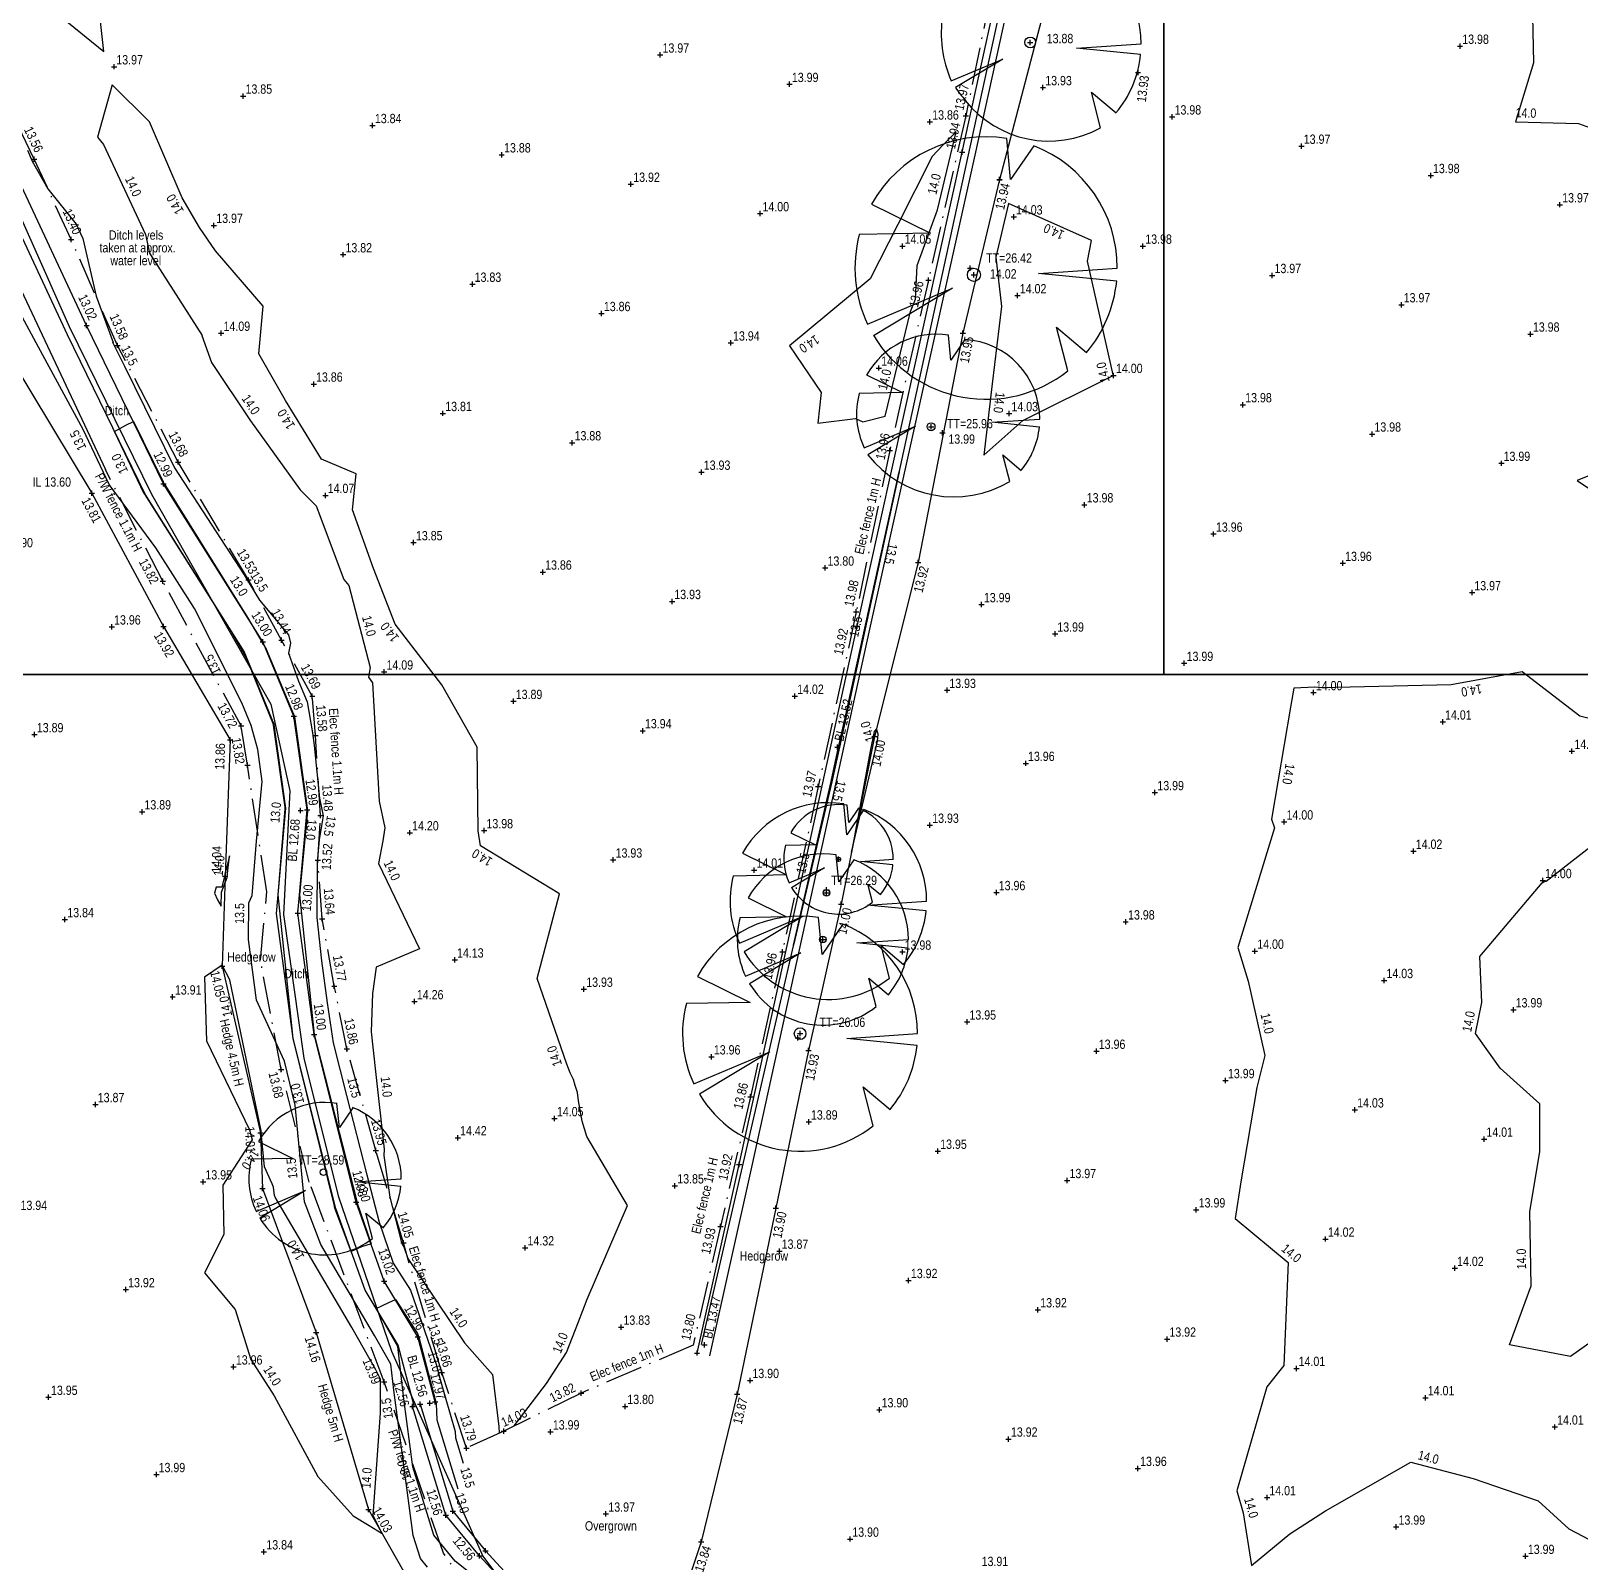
# Model space of a CAD drawing. Extents: x 452260 to 454003, y 451265 to 453203.
# Drawn here: x 453040.8 to 453157.7, y 452659.9 to 452775.4 of the extents above; entities that cross this region are included whole.
import ezdxf
from ezdxf.enums import TextEntityAlignment as Align

# ---------------------------------------------------------------- set-up
doc = ezdxf.new("R2010")
doc.units = 0
doc.header["$LTSCALE"] = 0.7
doc.header["$MEASUREMENT"] = 0
doc.header["$PDMODE"] = 2
doc.header["$PDSIZE"] = 0.2
doc.linetypes.add('Dash-Dot', pattern=[6, 4, -1, 0, -1])
doc.linetypes.add('DASHED', pattern=[5442.857143, 3628.571429, -1814.285714])
for name, color, linetype, lineweight in [('Border', 7, 'Continuous', 25), ('FFS_Tree Top Levels', 94, 'Continuous', 25), ('FPS_Bed Levels', 5, 'Continuous', 25), ('FPS_Bottom of Bank', 7, 'DASHED', 25), ('FPS_Contours-Minor', 184, 'Continuous', 25), ('FPS_Fence', 42, 'Dash-Dot', 25), ('FPS_Hedge', 86, 'Continuous', 25), ('FPS_Hedge Top Level', 7, 'Continuous', 25), ('FPS_Invert Level', 7, 'Continuous', 25), ('FPS_Levels', 7, 'Continuous', 25), ('FPS_Spot Levels', 7, 'Continuous', 25), ('FPS_Text', 7, 'Continuous', 25), ('FPS_Top of Bank', 7, 'DASHED', 25), ('FPS_Tree Canopy', 3, 'Continuous', 25), ('FPS_Tree Trunk', 32, 'Continuous', 25), ('FPS_Trees', 77, 'Continuous', 25)]:
    doc.layers.add(name, color=color, linetype=linetype, lineweight=lineweight)
doc.styles.add('Default', font='ARIALN.TTF')
doc.styles.get("Standard").update_dxf_attribs({"font": 'ARIALN.TTF'})

# ---------------------------------------------------------------- blocks, each defined once
blk = doc.blocks.new('Tree1R')
at = {"layer": 'FPS_Trees', "color": 77, "linetype": 'Continuous', "lineweight": 25}
for points in [[(0.363, 0.931, 0), (0.187, 0.673, 0), (0.157, 0.987, 0)], [(-0.873, 0.486, 0), (-0.424, 0.264, 0), (-0.967, 0.254, 0)], [(0.995, -0.101, 0), (0.398, -0.041, 0), (1, -0.001, 0)], [(-0.904, -0.429, 0), (-0.257, -0.156, 0), (-0.857, -0.517, 0)], [(0.622, -0.785, 0), (0.536, -0.452, 0), (0.765, -0.645, 0)]]:
    blk.add_polyline3d(points, dxfattribs=at)
at = {"layer": 'FPS_Trees', "color": 42, "linetype": 'Continuous', "lineweight": 25}
blk.add_circle((0, -0.001), 0.05, dxfattribs=at)
at = {"layer": 'FPS_Trees', "color": 77, "linetype": 'Continuous', "lineweight": 25}
for start, end in [(80.968, 150.872), (0, 68.758), (165.198, 205.304), (319.896, 354.273), (211.031, 308.435)]:
    blk.add_arc((0, -0.001), 1, start, end, dxfattribs=at)

msp = doc.modelspace()

# ---------------------------------------------------------------- linework, layer by layer
at = {"layer": 'Border'}
for points in [[(452587.68, 453140.97), (453126.3, 453140.97), (453126.3, 452726.87), (452587.68, 452726.87)], [(453126.3, 453140.97), (453664.93, 453140.97), (453664.93, 452726.87), (453126.3, 452726.87)], [(453025.89, 452726.87), (453564.51, 452726.87), (453564.51, 452312.76), (453025.89, 452312.76)]]:
    msp.add_lwpolyline(points, close=True, dxfattribs=at)
at = {"layer": 'FFS_Tree Top Levels'}
for p in [(453111.69, 452757.51, 26.42), (453109.6, 452745.08, 25.96), (453100.86, 452710.63, 26.29), (453098.7, 452699.45, 26.06)]:
    msp.add_point(p, dxfattribs=at)
at = {"layer": 'FPS_Bed Levels'}
for p in [(453101.68, 452721.39, 13.52), (453061.17, 452716.61, 12.68), (453091.64, 452676.29, 13.47), (453070.92, 452671.9, 12.56)]:
    msp.add_point(p, dxfattribs=at)
at = {"layer": 'FPS_Bottom of Bank'}
for p, q in [((453111.1, 452766.26, 13.94), (453115.46, 452786.11, 13.87)), ((453112.08, 452766.04, 13.94), (453116.43, 452785.9, 13.87)), ((453103.16, 452730.51, 13.92), (453111.1, 452766.26, 13.94)), ((453104.13, 452730.29, 13.92), (453112.08, 452766.04, 13.94)), ((453045.02, 452753.18, 13.02), (453039.74, 452764.44, 13.05)), ((453043.57, 452752.49, 13.02), (453038.29, 452763.77, 13.05)), ((453049.43, 452740.47, 12.99), (453043.57, 452752.49, 13.02)), ((453050.83, 452741.25, 12.99), (453045.02, 452753.18, 13.02)), ((453058.32, 452729.33, 13), (453050.83, 452741.25, 12.99)), ((453056.9, 452728.59, 13), (453049.43, 452740.47, 12.99)), ((453094.26, 452689.91, 13.92), (453103.16, 452730.51, 13.92)), ((453095.23, 452689.7, 13.92), (453104.13, 452730.29, 13.92)), ((453060.65, 452723.71, 12.98), (453058.32, 452729.33, 13)), ((453059.18, 452723.1, 12.98), (453056.9, 452728.59, 13)), ((453061.66, 452716.65, 12.99), (453060.65, 452723.71, 12.98)), ((453060.06, 452716.79, 12.99), (453059.18, 452723.1, 12.98)), ((453059.35, 452708.83, 13), (453060.06, 452716.79, 12.99)), ((453060.96, 452708.86, 13), (453061.66, 452716.65, 12.99)), ((453060.61, 452699.41, 13), (453059.35, 452708.83, 13)), ((453062.19, 452699.71, 13), (453060.96, 452708.86, 13)), ((453063.83, 452686.59, 12.98), (453060.61, 452699.41, 13)), ((453065.37, 452687.05, 12.98), (453062.19, 452699.71, 13)), ((453091.08, 452675.68, 13.8), (453094.26, 452689.91, 13.92)), ((453092.06, 452675.47, 13.8), (453095.23, 452689.7, 13.92)), ((453067.48, 452681.11, 13.02), (453065.37, 452687.05, 12.98)), ((453066.03, 452680.42, 13.02), (453063.83, 452686.59, 12.98)), ((453068.53, 452676.28, 12.96), (453066.03, 452680.42, 13.02)), ((453070.02, 452676.91, 12.96), (453067.48, 452681.11, 13.02)), ((453071.32, 452671.99, 12.97), (453070.02, 452676.91, 12.96)), ((453069.77, 452671.59, 12.97), (453068.53, 452676.28, 12.96))]:
    msp.add_line(p, q, dxfattribs=at)
for p in [(453111.1, 452766.26, 13.94), (453045.02, 452753.18, 13.02), (453050.83, 452741.25, 12.99), (453103.16, 452730.51, 13.92), (453058.32, 452729.33, 13), (453060.65, 452723.71, 12.98), (453061.66, 452716.65, 12.99), (453060.96, 452708.86, 13), (453062.19, 452699.71, 13), (453094.26, 452689.91, 13.92), (453065.37, 452687.05, 12.98), (453067.48, 452681.11, 13.02), (453070.02, 452676.91, 12.96), (453091.08, 452675.68, 13.8), (453071.32, 452671.99, 12.97)]:
    msp.add_point(p, dxfattribs=at)
at = {"layer": 'FPS_Contours-Minor'}
msp.add_line((453057.17, 452731.16, 13), (453058.56, 452728.77, 13), dxfattribs=at)
at = {"layer": 'FPS_Contours-Minor', "flags": 128}
for points, elevation in [([(453039.56, 452794.73), (453038.04, 452798.65), (453034.41, 452800.65), (453032.43, 452803.85), (453030.05, 452804.65), (453029.1, 452802.09), (453030.94, 452800.46), (453033.12, 452794.46), (453035.84, 452788.79), (453036.96, 452786.68), (453039.85, 452780.83), (453040.57, 452778.54), (453046.32, 452773.85), (453045.51, 452781.15), (453043.45, 452785.28), (453040.76, 452792.44)], 14), ([(453115.68, 452746.01), (453122.49, 452749.41), (453122.48, 452749.46), (453120.54, 452758.04), (453120.86, 452759.6), (453114.59, 452762.38), (453113.64, 452758.33), (453114.07, 452754.62), (453113.35, 452748.78), (453112.72, 452743.41)], 14), ([(453101.77, 452721.39), (453102.26, 452723.58), (453106.34, 452742.15), (453102.32, 452723.57), (453101.83, 452721.38), (453101.26, 452718.76), (453098.37, 452706.44), (453101.2, 452718.78)], 13.5), ([(453102.75, 452713.45), (453104.7, 452721.84), (453104.74, 452722.35), (453104.62, 452722.76), (453104.46, 452722.57), (453104.15, 452721.07)], 14), ([(453054.66, 452710.37), (453054.89, 452709.87), (453055.18, 452709.39), (453055.19, 452710.44), (453055.63, 452711.54), (453055.66, 452711.85), (453055.79, 452713.19), (453055.23, 452710.81), (453054.79, 452710.83)], 14), ([(453054.06, 452699.24), (453057.3, 452692.52), (453057.51, 452691.77), (453055.3, 452688.34), (453055.37, 452684.61), (453053.92, 452681.72), (453056.22, 452678.96), (453057.42, 452675.19), (453059.17, 452672.44), (453062.47, 452666.36), (453065.13, 452663.41), (453066.33, 452662.67), (453067.32, 452662.07), (453066.64, 452663.41), (453067.19, 452671.17), (453067.2, 452673.71), (453066.85, 452674.41), (453065.04, 452677.6), (453059.24, 452687.43), (453059.19, 452687.57), (453059.12, 452688.2), (453059.01, 452688.45), (453058.44, 452689.72), (453058.18, 452692.31), (453058.18, 452692.43), (453055.82, 452703.84), (453055.25, 452704.94), (453053.92, 452704.04)], 14)]:
    msp.add_lwpolyline(points, close=True, dxfattribs=dict(at, elevation=elevation))
for points, elevation in [([(453159.13, 452797.43), (453154.33, 452793.48), (453153.88, 452792.49), (453154.13, 452783.27), (453154.1, 452777.69), (453154.21, 452773), (453152.84, 452768.54), (453157.59, 452768.43), (453162.87, 452766.5)], 14), ([(453077.29, 452670.18), (453077.29, 452670.18), (453079.71, 452673.38), (453081.22, 452675.73), (453082.14, 452678.02), (453082.79, 452679.75), (453085.83, 452686.81), (453082.76, 452692.01), (453082.42, 452693.16), (453082.13, 452694.69), (453082.06, 452695.32), (453081.89, 452695.85), (453081.77, 452696.32), (453081.52, 452696.82), (453081.26, 452697.48), (453079.03, 452703.92), (453080.71, 452710.32), (453074.75, 452713.94), (453074.57, 452715.08), (453074.49, 452721.37), (453071.83, 452726.07), (453068.3, 452730.66), (453066.67, 452734.86), (453065.08, 452739.28), (453065.37, 452742), (453062.75, 452743.1), (453060.03, 452747.53), (453058.02, 452751.04), (453058.34, 452754.64), (453054.75, 452758.81), (453053.53, 452760.58), (453052.22, 452762.81), (453049.76, 452768.54), (453046.95, 452771.35), (453045.85, 452767.4), (453046.3, 452766.84), (453049.45, 452760.04), (453049.77, 452758.64), (453053.73, 452752.44), (453053.71, 452752.43), (453054.43, 452750.39), (453057.38, 452746), (453061.14, 452740.8), (453062.33, 452739.59), (453064.42, 452734.03), (453064.81, 452733.57), (453066.42, 452727.38), (453066.28, 452726.65), (453066.58, 452726.23), (453067.09, 452717.31), (453067.53, 452715.29), (453067.36, 452714.32), (453067.04, 452712.61), (453070.15, 452706.16), (453066.86, 452704.79), (453066.6, 452702.8), (453066.49, 452699.91), (453066.81, 452696.91), (453067.47, 452691.05), (453067.45, 452690.57), (453067.89, 452687.43), (453068.76, 452684.11), (453068.85, 452683.85), (453068.96, 452683.68), (453069.26, 452682.81), (453073.53, 452676.44), (453075.65, 452674.06), (453076.12, 452670.14), (453076.15, 452669.63)], 14), ([(453107.69, 452757.72), (453109.24, 452761.9), (453110.64, 452767.79), (453109.63, 452766.8), (453108.83, 452765.94), (453106.24, 452760.81), (453104.14, 452756.71)], 14), ([(453040.55, 452766.42), (453040.92, 452765.59), (453042.1, 452763.49), (453044.24, 452760.82), (453044.74, 452759.74), (453045.73, 452755.39), (453047.01, 452751.91), (453046.98, 452751.92), (453047.87, 452750.13), (453051.65, 452742.46), (453056.9, 452734.37), (453057.29, 452733.75), (453058.07, 452732.48), (453060.25, 452729.85), (453060.41, 452729.23), (453060.26, 452728.48), (453061.01, 452726.36), (453061.67, 452724.81), (453062.07, 452722.46), (453062.2, 452721.51), (453062.59, 452717.53), (453062.88, 452716.19), (453062.56, 452714.38), (453062.43, 452712.99), (453062.41, 452712.72), (453062.39, 452708.53), (453062.75, 452705.27), (453063.18, 452702.1), (453063.63, 452699.08), (453064.63, 452695.11), (453066.16, 452689.13), (453067.1, 452685.55), (453068.16, 452682.46), (453069.47, 452680.41), (453071.4, 452674.84), (453071.7, 452673.69), (453072.84, 452669.75), (453072.85, 452669.29), (453073.44, 452667.37)], 13.5), ([(453070.75, 452659.52), (453070.21, 452660.18), (453069.67, 452661.92), (453068.21, 452672.87), (453067.98, 452674.83), (453066.75, 452676.99), (453062.7, 452683.86), (453061.46, 452687.09), (453060.75, 452694.38), (453059.94, 452697.69), (453057.85, 452702.29), (453057.24, 452706.86), (453057.27, 452709.63), (453057.5, 452710.18), (453057.83, 452714.29), (453058.27, 452718.79), (453057.93, 452721.2), (453057.43, 452723.02), (453056.74, 452724.72), (453053.15, 452731.83), (453050.25, 452736.42), (453046.72, 452741.2), (453044.75, 452745.33), (453041.38, 452751.54), (453038.22, 452757.38)], 13.5), ([(453104.14, 452756.71), (453098.07, 452751.65), (453100.45, 452748.12), (453100.21, 452745.83), (453103.03, 452746.17), (453103.6, 452745.92), (453105.29, 452746.35), (453107.2, 452754.24), (453107.58, 452755.18), (453107.69, 452757.72)], 14), ([(453055.75, 452730.42), (453055.75, 452730.42), (453049.45, 452740.39), (453049.37, 452740.49), (453047.13, 452745.2), (453047.98, 452745.67), (453048.55, 452745.94), (453050.76, 452741.44), (453050.85, 452741.28), (453050.96, 452741.1), (453057.17, 452731.16)], 13), ([(453162.17, 452743.39), (453157.5, 452741.49), (453160.14, 452739.7)], 14), ([(453060.61, 452699.41), (453059.47, 452710.23), (453060, 452716.72), (453060.01, 452716.85), (453059.13, 452723.03), (453059.12, 452723.1), (453057.12, 452728.04), (453055.75, 452730.42)], 13), ([(453058.56, 452728.77), (453060.69, 452723.75), (453060.7, 452723.67), (453061.67, 452716.78), (453061.69, 452716.64), (453061.68, 452716.55), (453061.08, 452710.24), (453062.19, 452699.71)], 13), ([(453160.26, 452723.06), (453157.71, 452723.72), (453153.34, 452727.06), (453147.99, 452726.09), (453138.17, 452725.85), (453137.7, 452725.9), (453136.12, 452725.83), (453135.87, 452724.4), (453134.43, 452715.96), (453134.67, 452715.29), (453131.9, 452706.28), (453132.68, 452703.74), (453133.94, 452698.11), (453133.32, 452695.71), (453132.11, 452688.59), (453131.68, 452685.82), (453135.7, 452682.5), (453135.36, 452674.74), (453134.08, 452673.12), (453131.81, 452665.29), (453132.29, 452663.63), (453132.93, 452659.64), (453135.81, 452662.05), (453138.51, 452663.77), (453144.95, 452667.44), (453149.65, 452666.22), (453154.55, 452664.52), (453156.87, 452662.41), (453163.53, 452658.92)], 14), ([(453162, 452678.95), (453157.01, 452675.41), (453152.39, 452676.3), (453154.03, 452680.76), (453153.92, 452686.36), (453154.69, 452690.86), (453154.69, 452694.47), (453151.69, 452697.17), (453149.83, 452699.77), (453150.3, 452702.11), (453150.15, 452705.59), (453154.86, 452711.15), (453154.96, 452711.23), (453155.15, 452711.27), (453160.62, 452715.51)], 14), ([(453062.19, 452699.71), (453065.4, 452687.13), (453065.43, 452686.99), (453066.48, 452683.92), (453065.75, 452683.7), (453064.99, 452683.34), (453063.74, 452686.61), (453063.71, 452686.89), (453060.61, 452699.41)], 13), ([(453075.56, 452657.8), (453072.84, 452659.98), (453071.22, 452661.93), (453069.64, 452667.09), (453068.96, 452672.22), (453068.5, 452676.18), (453066.86, 452679.04), (453067.83, 452679.5), (453068.33, 452679.71), (453069.98, 452677.14), (453070.11, 452676.77), (453071.34, 452672.08), (453071.4, 452671.88), (453071.44, 452670.64), (453073.02, 452665.44)], 13)]:
    msp.add_lwpolyline(points, dxfattribs=dict(at, elevation=elevation))
at = {"layer": 'FPS_Fence'}
for p, q in [((453114.16, 452782.54, 13.96), (453111.36, 452769.01, 13.97)), ((453041.07, 452765.73, 13.56), (453036.61, 452774.98, 13.67)), ((453111.36, 452769.01, 13.97), (453108.54, 452756.61, 13.96)), ((453043.85, 452759.68, 13.4), (453041.07, 452765.73, 13.56)), ((453047.35, 452751.69, 13.58), (453043.85, 452759.68, 13.4)), ((453108.54, 452756.61, 13.96), (453105.63, 452743.76, 13.96)), ((453051.93, 452742.89, 13.68), (453047.35, 452751.69, 13.59)), ((453047.35, 452751.69, 13.59), (453047.35, 452751.69, 13.58)), ((453105.63, 452743.76, 13.96), (453103.1, 452731.59, 13.98)), ((453050.76, 452733.9, 13.82), (453046.43, 452742.32, 3.36)), ((453057.24, 452733.99, 13.53), (453051.93, 452742.89, 13.68)), ((453056.67, 452722.99, 13.72), (453050.76, 452733.9, 13.82)), ((453059.73, 452729.44, 13.44), (453057.24, 452733.99, 13.53)), ((453103.1, 452731.59, 13.98), (453100.23, 452718.42, 13.97)), ((453062.05, 452725.22, 13.69), (453059.73, 452729.44, 13.44)), ((453062.28, 452722.26, 13.58), (453062.05, 452725.22, 13.69)), ((453057.16, 452720.03, 13.82), (453056.67, 452722.99, 13.72)), ((453062.67, 452716.23, 13.48), (453062.28, 452722.26, 13.58)), ((453058.61, 452710.46, 14.01), (453057.16, 452720.03, 13.82)), ((453100.23, 452718.42, 13.97), (453097.52, 452705.94, 13.96)), ((453062.46, 452712.86, 13.52), (453062.67, 452716.23, 13.48)), ((453062.79, 452708.44, 13.64), (453062.46, 452712.86, 13.52)), ((453058.14, 452705.31, 6.16), (453058.61, 452710.46, 14.01)), ((453063.71, 452703.36, 13.77), (453062.79, 452708.44, 13.64)), ((453097.52, 452705.94, 13.96), (453095.12, 452695.01, 13.86)), ((453059.69, 452697.07, 13.68), (453058.14, 452705.31, 6.16)), ((453064.66, 452698.63, 13.86), (453063.71, 452703.36, 13.77)), ((453066.85, 452690.95, 13.95), (453064.66, 452698.63, 13.86)), ((453061.82, 452688.57, 2.81), (453059.69, 452697.07, 13.68)), ((453095.12, 452695.01, 13.86), (453092.85, 452685.23, 13.93)), ((453068.92, 452683.98, 14.05), (453066.85, 452690.95, 13.95)), ((453067.48, 452673.51, 13.99), (453061.82, 452688.57, 2.81)), ((453092.85, 452685.23, 13.93), (453090.79, 452676.27, 13.83)), ((453071.82, 452674.22, 13.66), (453068.92, 452683.98, 14.05)), ((453090.79, 452676.27, 13.83), (453082.34, 452672.66, 13.82)), ((453073.68, 452668.5, 13.79), (453071.82, 452674.22, 13.66)), ((453071.94, 452660.59, 3.01), (453067.48, 452673.51, 13.99)), ((453082.34, 452672.66, 13.82), (453076.49, 452669.79, 14.03)), ((453076.49, 452669.79, 14.03), (453073.68, 452668.5, 13.79)), ((453077.08, 452653.41, 13.74), (453071.94, 452660.59, 3.01))]:
    msp.add_line(p, q, dxfattribs=at)
for p in [(453111.36, 452769.01, 13.97), (453041.07, 452765.73, 13.56), (453043.85, 452759.68, 13.4), (453108.54, 452756.61, 13.96), (453047.35, 452751.69, 13.59), (453047.35, 452751.69, 13.58), (453105.63, 452743.76, 13.96), (453051.93, 452742.89, 13.68), (453050.76, 452733.9, 13.82), (453057.24, 452733.99, 13.53), (453103.1, 452731.59, 13.98), (453059.73, 452729.44, 13.44), (453062.05, 452725.22, 13.69), (453056.67, 452722.99, 13.72), (453062.28, 452722.26, 13.58), (453057.16, 452720.03, 13.82), (453100.23, 452718.42, 13.97), (453062.67, 452716.23, 13.48), (453062.46, 452712.86, 13.52), (453062.79, 452708.44, 13.64), (453097.52, 452705.94, 13.96), (453063.71, 452703.36, 13.77), (453064.66, 452698.63, 13.86), (453059.69, 452697.07, 13.68), (453095.12, 452695.01, 13.86), (453066.85, 452690.95, 13.95), (453092.85, 452685.23, 13.93), (453068.92, 452683.98, 14.05), (453071.82, 452674.22, 13.66), (453067.48, 452673.51, 13.99), (453082.34, 452672.66, 13.82), (453076.49, 452669.79, 14.03), (453073.68, 452668.5, 13.79)]:
    msp.add_point(p, dxfattribs=at)
at = {"layer": 'FPS_Hedge'}
for p, q in [((453101.68, 452720.77, 13.47), (453115.36, 452783.44, 13.56)), ((453039.33, 452750.65, 13.95), (453045.41, 452740.54, 13.81)), ((453045.41, 452740.54, 13.81), (453050.83, 452730.49, 13.92)), ((453050.83, 452730.49, 13.92), (453055.84, 452721.94, 13.86)), ((453055.84, 452721.94, 13.86), (453055.48, 452711.65, 14.04)), ((453091.41, 452676.31, 13.56), (453101.68, 452720.77, 13.47)), ((453055.48, 452711.65, 14.04), (453055.24, 452704.86, 14.05)), ((453055.24, 452704.86, 14.05), (453058.14, 452692.3, 14.01)), ((453058.14, 452692.3, 14.01), (453058.28, 452688.08, 14.06)), ((453058.28, 452688.08, 14.06), (453062.33, 452677.24, 14.16)), ((453062.33, 452677.24, 14.16), (453066.3, 452663.88, 14.03)), ((453066.3, 452663.88, 14.03), (453070.74, 452656.07, 13.91))]:
    msp.add_line(p, q, dxfattribs=at)
at = {"layer": 'FPS_Hedge', "elevation": 13.78, "flags": 128}
msp.add_lwpolyline([(453022.38, 452800.73), (453024.8, 452795.46), (453028.28, 452787.5), (453034.8, 452773.09), (453043.69, 452753.1), (453049.91, 452740.47), (453058.91, 452724.62), (453060.35, 452718.08), (453059.88, 452708.77), (453061.42, 452697.93), (453064, 452687.53), (453068.03, 452675.81), (453074.91, 452660.36), (453080.2, 452653.28), (453086.71, 452642.51)], dxfattribs=at)
at = {"layer": 'FPS_Hedge'}
msp.add_polyline3d([(453132.88, 452849.08, 13.95), (453130.19, 452836.93, 13.95), (453128.18, 452828.27, 13.87), (453125.55, 452814.57, 13.93), (453122.27, 452799.92, 13.98), (453119.59, 452787.78, 13.98), (453117.75, 452778.88, 13.89), (453113.9, 452764.18, 13.95), (453113.9, 452764.19, 13.94), (453111.14, 452752.61, 13.95), (453107.77, 452735.31, 13.92), (453104.48, 452722.19, 14), (453101.97, 452709.53, 14), (453099.49, 452698.5, 13.93), (453097.04, 452686.6, 13.9), (453094.11, 452672.58, 13.87), (453091.4, 452661.44, 13.84), (453088.3, 452652.15, 14.03)], dxfattribs=at)
for p in [(453113.9, 452764.19, 13.94), (453113.9, 452764.18, 13.95), (453111.14, 452752.61, 13.95), (453045.41, 452740.54, 13.81), (453107.77, 452735.31, 13.92), (453050.83, 452730.49, 13.92), (453055.84, 452721.94, 13.86), (453104.48, 452722.19, 14), (453055.48, 452711.65, 14.04), (453101.97, 452709.53, 14), (453055.24, 452704.86, 14.05), (453099.49, 452698.5, 13.93), (453058.14, 452692.3, 14.01), (453058.28, 452688.08, 14.06), (453097.04, 452686.6, 13.9), (453062.33, 452677.24, 14.16), (453094.11, 452672.58, 13.87), (453066.3, 452663.88, 14.03), (453091.4, 452661.44, 13.84)]:
    msp.add_point(p, dxfattribs=at)
at = {"layer": 'FPS_Spot Levels'}
for p in [(453088.31, 452773.6, 13.97), (453148.66, 452774.26, 13.98), (453047.09, 452772.71, 13.97), (453098.06, 452771.38, 13.99), (453117.19, 452771.14, 13.93), (453056.84, 452770.49, 13.85), (453126.94, 452768.93, 13.98), (453066.59, 452768.28, 13.84), (453108.66, 452768.55, 13.86), (453136.69, 452766.72, 13.97), (453076.34, 452766.06, 13.88), (453146.45, 452764.51, 13.98), (453086.09, 452763.84, 13.92), (453156.2, 452762.3, 13.97), (453054.62, 452760.74, 13.97), (453095.84, 452761.63, 14), (453114.98, 452761.39, 14.03), (453064.37, 452758.53, 13.82), (453106.58, 452759.18, 14.05), (453124.73, 452759.18, 13.98), (453134.48, 452756.96, 13.97), (453074.13, 452756.31, 13.83), (453115.26, 452755.44, 14.02), (453144.24, 452754.75, 13.97), (453083.88, 452754.09, 13.86), (453055.17, 452752.6, 14.09), (453153.99, 452752.54, 13.98), (453093.63, 452751.88, 13.94), (453104.81, 452749.98, 14.06), (453122.52, 452749.42, 14), (453062.16, 452748.77, 13.86), (453071.91, 452746.56, 13.81), (453114.64, 452746.55, 14.03), (453132.27, 452747.21, 13.98), (453081.66, 452744.34, 13.88), (453142.03, 452745, 13.98), (453091.41, 452742.13, 13.93), (453151.78, 452742.79, 13.99), (453063.04, 452740.37, 14.07), (453120.31, 452739.67, 13.98), (453130.06, 452737.46, 13.96), (453069.69, 452736.81, 13.85), (453100.75, 452734.9, 13.8), (453139.82, 452735.25, 13.96), (453079.44, 452734.59, 13.86), (453149.57, 452733.04, 13.97), (453089.2, 452732.37, 13.93), (453112.56, 452732.14, 13.99), (453046.91, 452730.46, 13.96), (453118.1, 452729.92, 13.99), (453067.48, 452727.06, 14.09), (453127.85, 452727.71, 13.99), (453109.95, 452725.67, 13.93), (453137.61, 452725.5, 14), (453077.23, 452724.84, 13.89), (453098.46, 452725.22, 14.02), (453147.36, 452723.29, 14.01), (453041.08, 452722.33, 13.89), (453086.98, 452722.62, 13.94), (453157.11, 452721.08, 14), (453115.89, 452720.16, 13.96), (453125.64, 452717.95, 13.99), (453049.21, 452716.5, 13.89), (453069.41, 452714.93, 14.2), (453075.01, 452715.09, 13.98), (453108.66, 452715.5, 13.93), (453135.39, 452715.74, 14), (453084.76, 452712.87, 13.93), (453145.15, 452713.53, 14.02), (453095.39, 452712.11, 14.01), (453113.68, 452710.41, 13.96), (453154.9, 452711.32, 14), (453043.38, 452708.38, 13.84), (453123.43, 452708.2, 13.98), (453106.58, 452705.93, 13.98), (453133.18, 452705.99, 14), (453072.8, 452705.34, 14.13), (453142.94, 452703.78, 14.03), (453051.51, 452702.55, 13.91), (453069.76, 452702.19, 14.26), (453082.55, 452703.12, 13.93), (453152.69, 452701.57, 13.99), (453111.47, 452700.66, 13.95), (453092.17, 452698.02, 13.96), (453121.22, 452698.45, 13.96), (453130.97, 452696.24, 13.99), (453045.68, 452694.42, 13.87), (453140.73, 452694.03, 14.03), (453080.33, 452693.37, 14.05), (453099.51, 452693.12, 13.89), (453073.03, 452691.92, 14.42), (453150.48, 452691.82, 14.01), (453109.26, 452690.91, 13.95), (453053.81, 452688.59, 13.95), (453089.41, 452688.29, 13.85), (453119.01, 452688.7, 13.97), (453128.76, 452686.49, 13.99), (453078.11, 452683.62, 14.32), (453097.3, 452683.36, 13.87), (453138.52, 452684.28, 14.02), (453107.05, 452681.15, 13.92), (453148.27, 452682.07, 14.02), (453047.98, 452680.47, 13.92), (453116.8, 452678.94, 13.92), (453085.36, 452677.63, 13.83), (453126.55, 452676.73, 13.92), (453056.1, 452674.64, 13.96), (453136.31, 452674.52, 14.01), (453095.09, 452673.61, 13.9), (453042.15, 452672.34, 13.95), (453085.65, 452671.65, 13.8), (453146.06, 452672.31, 14.01), (453104.84, 452671.4, 13.9), (453080.03, 452669.73, 13.99), (453155.81, 452670.1, 14.01), (453114.59, 452669.19, 13.92), (453124.34, 452666.98, 13.96), (453050.28, 452666.51, 13.99), (453134.1, 452664.77, 14.01), (453084.21, 452663.54, 13.97), (453143.85, 452662.56, 13.99), (453102.63, 452661.65, 13.9), (453058.4, 452660.68, 13.84), (453153.6, 452660.35, 13.99)]:
    msp.add_point(p, dxfattribs=at)
at = {"layer": 'FPS_Top of Bank'}
msp.add_line((453032.32, 452772.3, 13.67), (453046.43, 452742.32, 3.36), dxfattribs=at)
for points in [[(453078.98, 452655.7, 12.57), (453074.67, 452660.38, 12.56), (453072.12, 452663.46, 12.56), (453069.62, 452671.65, 12.56)], [(453070.19, 452671.82, 12.56), (453072.66, 452663.75, 12.56), (453075.12, 452660.77, 12.56), (453079.48, 452656.04, 12.57)]]:
    msp.add_polyline3d(points, dxfattribs=at)
for p in [(453069.62, 452671.65, 12.56), (453070.19, 452671.82, 12.56), (453072.12, 452663.46, 12.56), (453072.66, 452663.75, 12.56), (453074.67, 452660.38, 12.56), (453075.12, 452660.77, 12.56)]:
    msp.add_point(p, dxfattribs=at)
at = {"layer": 'FPS_Tree Canopy'}
msp.add_point((453124.36, 452772.27, 13.93), dxfattribs=at)
at = {"layer": 'FPS_Tree Trunk'}
for p in [(453116.23, 452774.54, 13.88), (453111.98, 452757.01, 14.02), (453108.74, 452745.55, 13.99), (453101.76, 452712.92, 13.97), (453100.85, 452710.39, 13.97), (453100.58, 452706.87, 13.93), (453098.86, 452699.77, 13.98)]:
    msp.add_point(p, dxfattribs=at)
at = {"layer": 'FPS_Trees', "color": 77, "linetype": 'Continuous', "lineweight": 25}
for points in [[(453124.56, 452773.63, 13.88), (453119.72, 452774.11, 13.88), (453124.6, 452774.44, 13.88)], [(453110.25, 452771.64, 13.88), (453114.15, 452773.28, 13.88), (453110.58, 452771.13, 13.88)], [(453121.54, 452768.09, 13.88), (453120.84, 452770.78, 13.88), (453122.7, 452769.22, 13.88)], [(453116.49, 452766.75, 14.02), (453114.75, 452764.2, 14.02), (453114.45, 452767.3, 14.02)], [(453104.25, 452762.34, 14.02), (453108.7, 452760.14, 14.02), (453103.32, 452760.05, 14.02)], [(453122.75, 452756.53, 14.02), (453116.84, 452757.12, 14.02), (453122.8, 452757.52, 14.02)], [(453103.95, 452753.28, 14.02), (453110.35, 452755.99, 14.02), (453104.41, 452752.41, 14.02)], [(453119.06, 452749.76, 14.02), (453118.21, 452753.05, 14.02), (453120.47, 452751.14, 14.02)], [(453111.3, 452752.13, 13.99), (453110.24, 452750.58, 13.99), (453110.06, 452752.46, 13.99)], [(453103.88, 452749.46, 13.99), (453106.58, 452748.12, 13.99), (453103.32, 452748.06, 13.99)], [(453103.7, 452743.97, 13.99), (453107.58, 452745.6, 13.99), (453103.98, 452743.44, 13.99)], [(453116.92, 452745.53, 13.99), (453113.34, 452745.89, 13.99), (453116.95, 452746.13, 13.99)], [(453114.69, 452741.42, 13.99), (453114.17, 452743.42, 13.99), (453115.54, 452742.26, 13.99)], [(453103.68, 452716.69, 13.97), (453102.38, 452714.77, 13.97), (453102.15, 452717.1, 13.97)], [(453103.26, 452716.77, 13.97), (453102.54, 452715.7, 13.97), (453102.41, 452717, 13.97)], [(453098.16, 452714.93, 13.97), (453100.01, 452714.01, 13.97), (453097.77, 452713.97, 13.97)], [(453094.51, 452713.39, 13.97), (453097.84, 452711.74, 13.97), (453093.81, 452711.66, 13.97)], [(453102.92, 452712.88, 13.93), (453101.79, 452711.22, 13.93), (453101.59, 452713.25, 13.93)], [(453105.87, 452712.5, 13.97), (453103.41, 452712.75, 13.97), (453105.9, 452712.92, 13.97)], [(453098.03, 452711.15, 13.97), (453100.7, 452712.28, 13.97), (453098.22, 452710.78, 13.97)], [(453104.33, 452709.68, 13.97), (453103.98, 452711.05, 13.97), (453104.92, 452710.26, 13.97)], [(453094.94, 452710.01, 13.93), (453097.84, 452708.58, 13.93), (453094.34, 452708.51, 13.93)], [(453108.37, 452709.03, 13.97), (453103.94, 452709.47, 13.97), (453108.41, 452709.77, 13.97)], [(453094.28, 452706.59, 13.97), (453099.08, 452708.62, 13.97), (453094.63, 452705.94, 13.97)], [(453094.74, 452704.11, 13.93), (453098.92, 452705.87, 13.93), (453095.05, 452703.54, 13.93)], [(453107, 452706.22, 13.93), (453103.15, 452706.61, 13.93), (453107.03, 452706.87, 13.93)], [(453105.61, 452703.95, 13.97), (453104.97, 452706.42, 13.97), (453106.67, 452704.99, 13.97)], [(453104.59, 452701.81, 13.93), (453104.04, 452703.96, 13.93), (453105.52, 452702.71, 13.93)], [(453065.1, 452694.18, 14.07), (453064.09, 452692.7, 14.07), (453063.91, 452694.51, 14.07)], [(453057.99, 452691.63, 14.07), (453060.57, 452690.35, 14.07), (453057.45, 452690.29, 14.07)], [(453068.73, 452688.25, 14.07), (453065.3, 452688.6, 14.07), (453068.76, 452688.83, 14.07)], [(453057.81, 452686.36, 14.07), (453061.53, 452687.93, 14.07), (453058.08, 452685.86, 14.07)], [(453066.59, 452684.32, 14.07), (453066.09, 452686.23, 14.07), (453067.41, 452685.12, 14.07)]]:
    msp.add_polyline3d(points, dxfattribs=at)
at = {"layer": 'FPS_Trees', "color": 42, "linetype": 'Continuous', "lineweight": 25}
for centre, radius in [((453116.23, 452774.54, 13.88), 0.405), ((453111.98, 452757.01, 14.02), 0.495), ((453108.74, 452745.55, 13.99), 0.3), ((453101.76, 452712.92, 13.97), 0.159), ((453100.85, 452710.39, 13.97), 0.248), ((453100.58, 452706.87, 13.93), 0.248), ((453062.9, 452689.33, 14.07), 0.25)]:
    msp.add_circle(centre, radius, dxfattribs=at)
at = {"layer": 'FPS_Trees', "color": 77, "linetype": 'Continuous', "lineweight": 25}
for centre, radius, start, end in [((453116.5, 452774.44, 13.88), 8.1, 0, 68.758), ((453118.75, 452775.27, 13.73), 9.24, 171.5664, 203.149), ((453116.5, 452774.44, 13.88), 8.1, 319.896, 354.273), ((453118.44, 452776.46, 14.03), 9.49, 214.1222, 221.5168), ((453117.66, 452775.18, 14.03), 8.08, 218.3405, 298.6472), ((453112.9, 452757.52, 14.02), 9.9, 80.968, 150.872), ((453112.9, 452757.52, 14.02), 9.9, 0, 68.758), ((453112.9, 452757.52, 14.02), 9.9, 165.198, 205.304), ((453112.9, 452757.52, 14.02), 9.9, 319.896, 354.273), ((453109.12, 452746.53, 13.99), 6, 80.968, 150.872), ((453112.9, 452757.52, 14.02), 9.9, 211.031, 308.435), ((453110.94, 452746.13, 13.99), 6.01, 0.0306, 86.6077), ((453109.12, 452746.53, 13.99), 6, 165.198, 205.304), ((453110.95, 452746.13, 13.99), 6, 319.896, 354.273), ((453110.47, 452748.49, 13.99), 8.23, 217.8839, 300.7915), ((453100.99, 452709.77, 13.97), 7.42, 80.968, 150.872), ((453101.76, 452712.92, 13.97), 4.13, 80.968, 150.872), ((453101.76, 452712.92, 13.97), 4.13, 0, 68.758), ((453100.99, 452709.77, 13.97), 7.42, 0, 68.758), ((453101.76, 452712.92, 13.97), 4.13, 165.198, 205.304), ((453100.58, 452706.87, 13.93), 6.46, 80.968, 150.872), ((453100.58, 452706.87, 13.93), 6.46, 0, 68.758), ((453100.99, 452709.77, 13.97), 7.42, 165.198, 205.304), ((453101.76, 452712.92, 13.97), 4.13, 319.896, 354.273), ((453101.76, 452712.92, 13.97), 4.13, 211.031, 308.435), ((453100.58, 452706.87, 13.93), 6.46, 165.198, 205.304), ((453100.99, 452709.77, 13.97), 7.42, 319.896, 354.273), ((453100.99, 452709.77, 13.97), 7.42, 211.031, 308.435), ((453100.58, 452706.87, 13.93), 6.46, 319.896, 354.273), ((453100.58, 452706.87, 13.93), 6.46, 211.031, 308.435), ((453063.01, 452688.83, 14.07), 5.75, 80.968, 150.872), ((453063.01, 452688.83, 14.07), 5.75, 0, 68.758), ((453063.01, 452688.83, 14.07), 5.75, 165.198, 205.304), ((453063.01, 452688.83, 14.07), 5.75, 319.896, 354.273), ((453063.01, 452688.83, 14.07), 5.75, 211.031, 308.435)]:
    msp.add_arc(centre, radius, start, end, dxfattribs=at)

# ---------------------------------------------------------------- block references
at = {"layer": 'FPS_Tree Canopy', "xscale": 8.8704, "yscale": 8.8704, "zscale": 8.8704}
msp.add_blockref('Tree1R', (453098.86, 452699.78, 13.98), dxfattribs=at)

# ---------------------------------------------------------------- texts
at = {"layer": 'FFS_Tree Top Levels', "style": 'Default'}
for s, p in [('TT=26.42', (453112.9, 452757.93)), ('TT=25.96', (453109.95, 452745.43)), ('TT=26.29', (453101.21, 452710.98)), ('TT=26.06', (453100.32, 452700.28)), ('TT=28.59', (453061.01, 452689.89))]:
    msp.add_text(s, height=0.7, dxfattribs=at).set_placement(p)
at = {"layer": 'FPS_Bed Levels'}
for s, rotation, p in [('BL 13.52', 77.4598, (453102.12, 452721.78)), ('BL 12.68', 85.5999, (453060.87, 452712.73)), ('BL 13.47', 77.8237, (453092.21, 452676.72)), ('BL 12.56', 286.3759, (453069.2, 452675.39))]:
    msp.add_text(s, height=0.7, rotation=rotation, dxfattribs=at).set_placement(p)
at = {"layer": 'FPS_Contours-Minor', "style": 'Default'}
for s, rotation, p in [('14.0', 358.7068, (453153.63, 452768.87, 14)), ('14.0', 294.8481, (453048.22, 452763.54, 14)), ('14.0', 76.59, (453109.32, 452763.78, 14)), ('14.0', 120.4428, (453051.99, 452762.51, 14)), ('14.0', 156.0859, (453118.15, 452760.59, 14)), ('13.5', 296.2718, (453047.94, 452750.77, 13.5)), ('14.0', 213.3563, (453099.36, 452752.08, 14)), ('14.0', 102.7097, (453122.06, 452749.72, 14)), ('14.0', 76.3417, (453105.58, 452749.03, 14)), ('14.0', 303.8833, (453057.12, 452747.03, 14)), ('14.0', 263.2773, (453113.54, 452747.41, 14)), ('14.0', 121.58, (453060.37, 452746.3, 14)), ('13.5', 115.4688, (453044.68, 452744.67, 13.5)), ('13.0', 115.4688, (453047.83, 452742.91, 13)), ('13.5', 257.7782, (453105.38, 452736.03, 13.5)), ('13.0', 301.9982, (453056.22, 452733.35, 13)), ('13.5', 301.3759, (453057.75, 452733.68, 13.5)), ('14.0', 284.6302, (453065.99, 452730.44, 14)), ('14.0', 127.5516, (453068.16, 452730.27, 14)), ('13.5', 77.5914, (453103.4, 452730.4, 13.5)), ('13.5', 116.8027, (453054.82, 452727.76, 13.5)), ('14.0', 190.2574, (453149.47, 452726, 14)), ('14.0', 106.2992, (453104.29, 452722.65, 14)), ('14.0', 260.3239, (453135.37, 452719.41, 14)), ('13.5', 256.7941, (453101.48, 452718.15, 13.5)), ('13.0', 85.3251, (453059.63, 452716.43, 13)), ('13.0', 264.5752, (453061.62, 452715.18, 13)), ('13.5', 259.9039, (453063.03, 452715.49, 13.5)), ('14.0', 84.4364, (453055.36, 452712.41, 14)), ('14.0', 295.7812, (453067.75, 452711.94, 14)), ('14.0', 148.7283, (453075.04, 452713.35, 14)), ('13.5', 77.0858, (453099.41, 452712.55, 13.5)), ('13.5', 89.4154, (453056.91, 452708.83, 13.5)), ('14.0', 101.694, (453055.86, 452701.89, 14)), ('14.0', 282.6032, (453133.77, 452700.47, 14)), ('14.0', 78.8207, (453149.65, 452700.62, 14)), ('14.0', 109.1368, (453080.65, 452698.19, 14)), ('13.5', 284.1882, (453064.87, 452695.62, 13.5)), ('14.0', 276.4882, (453067.29, 452695.72, 14)), ('13.0', 103.9068, (453061.26, 452695.33, 13)), ('14.0', 237.1456, (453057.09, 452690.46, 14)), ('13.5', 95.5596, (453060.86, 452689.64, 13.5)), ('13.0', 284.3092, (453065.59, 452687.78, 13)), ('14.0', 120.5396, (453061.09, 452683.61, 14)), ('14.0', 320.4235, (453135.72, 452682.94, 14)), ('14.0', 91.122, (453153.64, 452682.78, 14)), ('14.0', 303.8314, (453072.8, 452678.16, 14)), ('13.5', 289.0943, (453071.04, 452676.97, 13.5)), ('14.0', 68.1811, (453081.08, 452676.32, 14)), ('13.0', 284.6341, (453070.95, 452674.95, 13)), ('14.0', 302.4605, (453058.73, 452673.79, 14)), ('13.5', 97.5905, (453068.04, 452671.55, 13.5)), ('13.0', 107.0194, (453069.32, 452666.95, 13)), ('14.0', 345.4625, (453146.19, 452667.48, 14)), ('14.0', 85.9576, (453066.49, 452666.23, 14)), ('14.0', 286.1202, (453132.57, 452663.92, 14))]:
    msp.add_text(s, height=0.7, rotation=rotation, dxfattribs=at).set_placement(p, align=Align.CENTER)
for s, p in [('13.5', (453073.54, 452667.04, 13.5)), ('13.0', (453073.12, 452665.11, 13))]:
    msp.add_text(s, height=0.7, rotation=286.9395, dxfattribs=at).set_placement(p, align=Align.MIDDLE_LEFT)
at = {"layer": 'FPS_Hedge Top Level'}
for s, rotation, p in [('Hedge 4.5m H', -76.9977, (453055.05, 452700.78)), ('Hedge 5m H', -73.4701, (453062.46, 452673.22))]:
    msp.add_text(s, height=0.7, rotation=rotation, dxfattribs=at).set_placement(p)
at = {"layer": 'FPS_Invert Level'}
msp.add_text('IL 13.60', height=0.7, dxfattribs=at).set_placement((453040.94, 452741.03))
at = {"layer": 'FPS_Levels', "style": 'Default'}
for s, p in [('13.88', (453117.47, 452774.83, 13.88)), ('14.02', (453113.19, 452757.08, 14.02)), ('13.99', (453110.05, 452744.62, 13.99))]:
    msp.add_text(s, height=0.7, dxfattribs=at).set_placement(p, align=Align.MIDDLE_LEFT)
at = {"layer": 'FPS_Levels'}
for s, rotation, p in [('13.97', 77.1544, (453110.94, 452771.48)), ('13.56', -64.2785, (453041.77, 452766.47)), ('13.40', -65.3168, (453044.67, 452760.26)), ('13.96', 77.2562, (453107.51, 452756.61)), ('13.02', -64.9088, (453045.84, 452753.81)), ('13.58', -66.3443, (453048.18, 452752.32)), ('13.68', -62.4715, (453052.72, 452743.52)), ('13.96', 78.2613, (453104.96, 452745.12)), ('12.99', -64.0297, (453051.55, 452741.97)), ('13.53', -59.1956, (453057.95, 452734.72)), ('13.82', 298.5579, (453050.5, 452733.94)), ('13.98', 77.6948, (453102.61, 452734.04)), ('13.00', -57.8458, (453059.08, 452730.03)), ('13.44', -61.2699, (453060.5, 452730.15)), ('13.69', -61.305, (453062.73, 452726)), ('12.98', -67.4584, (453061.39, 452724.38)), ('13.72', -61.5211, (453056.44, 452723.06)), ('13.58', -85.3713, (453063.19, 452722.59)), ('13.86', 87.9806, (453054.77, 452721.69)), ('13.82', -80.704, (453056.96, 452720.17)), ('12.99', -81.9199, (453062.5, 452717.03)), ('13.97', 77.7368, (453099.43, 452719.66)), ('13.48', -86.3095, (453063.62, 452716.57)), ('14.04', 87.9504, (453054.51, 452713.93)), ('13.64', -85.6687, (453063.76, 452708.77)), ('13.96', 77.6323, (453096.45, 452705.93)), ('13.77', -79.7537, (453064.64, 452703.77)), ('13.00', -82.3324, (453063.11, 452700.09)), ('13.86', -78.718, (453065.53, 452699.03)), ('13.68', 283.8269, (453059.89, 452695.01)), ('13.86', 76.9477, (453094.27, 452696.13)), ('13.95', -74.0625, (453067.69, 452691.47)), ('12.98', -75.9073, (453066.22, 452687.57)), ('14.05', -73.4783, (453069.72, 452684.49)), ('13.93', 77.0526, (453091.82, 452685.19)), ('13.02', -70.3877, (453068.33, 452681.77)), ('12.96', -58.866, (453070.59, 452677.69)), ('13.66', -73.4413, (453072.62, 452674.75)), ('13.99', 292.767, (453067.24, 452673.52)), ('12.97', -75.2117, (453072.12, 452672.29)), ('13.82', 26.1014, (453081.67, 452673.45)), ('13.79', -71.9723, (453074.47, 452669.19)), ('14.03', 24.5744, (453078.04, 452671.56))]:
    msp.add_text(s, height=0.7, rotation=rotation, dxfattribs=at).set_placement(p, align=Align.TOP_RIGHT)
at = {"layer": 'FPS_Levels', "style": 'Default'}
for s, rotation, p in [('13.93', 82.5436, (453124.51, 452772.08, 13.93)), ('13.94', 76.6196, (453114.03, 452763.98, 13.94)), ('13.95', 78.9646, (453111.28, 452752.41, 13.95)), ('13.92', 75.9296, (453107.9, 452735.1, 13.92)), ('14.00', 78.8034, (453104.62, 452721.98, 14)), ('14.00', 77.32, (453102.1, 452709.32, 14)), ('13.93', 78.3468, (453099.63, 452698.29, 13.93)), ('13.90', 78.2028, (453097.17, 452686.4, 13.9)), ('12.56', 286.9712, (453069.4, 452671.77, 12.56)), ('13.87', 76.3492, (453094.24, 452672.37, 13.87)), ('12.56', 286.9712, (453071.9, 452663.57, 12.56)), ('12.56', 309.6508, (453074.42, 452660.4, 12.56)), ('13.84', 71.537, (453091.51, 452661.22, 13.84))]:
    msp.add_text(s, height=0.7, rotation=rotation, dxfattribs=at).set_placement(p, align=Align.TOP_RIGHT)
at = {"layer": 'FPS_Levels'}
for s, rotation, p in [('13.94', 77.643, (453110.54, 452766.45)), ('13.81', -61.6683, (453044.6, 452739.98)), ('13.92', 77.4663, (453102.06, 452728.28)), ('13.92', -59.6192, (453050.06, 452729.81)), ('13.52', 86.3485, (453063.44, 452712.09)), ('13.00', 84.8461, (453061.93, 452708.98)), ('14.05', -76.9977, (453054.33, 452704.43)), ('14.01', -88.0064, (453056.98, 452692.77)), ('13.92', 77.631, (453093.35, 452688.65)), ('14.06', -69.5222, (453057.54, 452687.39)), ('13.80', 77.4213, (453090.55, 452676.58)), ('14.16', -73.4701, (453061.46, 452676.83)), ('14.03', -60.3769, (453066.54, 452663.81))]:
    msp.add_text(s, height=0.7, rotation=rotation, dxfattribs=at).set_placement(p)
at = {"layer": 'FPS_Spot Levels', "style": 'Default'}
for s, p in [('13.98', (453148.83, 452774.43, 13.98)), ('13.97', (453047.26, 452772.88, 13.97)), ('13.97', (453088.48, 452773.77, 13.97)), ('13.85', (453057.01, 452770.67, 13.85)), ('13.99', (453098.24, 452771.55, 13.99)), ('13.93', (453117.36, 452771.31, 13.93)), ('13.84', (453066.77, 452768.45, 13.84)), ('13.86', (453108.83, 452768.72, 13.86)), ('13.98', (453127.12, 452769.1, 13.98)), ('13.88', (453076.52, 452766.24, 13.88)), ('13.97', (453136.87, 452766.89, 13.97)), ('13.98', (453146.62, 452764.68, 13.98)), ('13.92', (453086.27, 452764.02, 13.92)), ('13.97', (453156.37, 452762.47, 13.97)), ('14.00', (453096.02, 452761.8, 14)), ('14.03', (453115.15, 452761.56, 14.03)), ('13.97', (453054.8, 452760.92, 13.97)), ('14.05', (453106.75, 452759.36, 14.05)), ('13.98', (453124.91, 452759.35, 13.98)), ('13.82', (453064.55, 452758.7, 13.82)), ('13.83', (453074.3, 452756.48, 13.83)), ('13.97', (453134.66, 452757.14, 13.97)), ('14.02', (453115.44, 452755.61, 14.02)), ('13.86', (453084.05, 452754.27, 13.86)), ('13.97', (453144.41, 452754.93, 13.97)), ('14.09', (453055.35, 452752.78, 14.09)), ('13.94', (453093.8, 452752.05, 13.94)), ('13.98', (453154.16, 452752.72, 13.98)), ('14.06', (453104.98, 452750.15, 14.06)), ('14.00', (453122.7, 452749.6, 14)), ('13.86', (453062.33, 452748.95, 13.86)), ('13.98', (453132.45, 452747.39, 13.98)), ('13.81', (453072.08, 452746.73, 13.81)), ('14.03', (453114.81, 452746.72, 14.03)), ('13.98', (453142.2, 452745.18, 13.98)), ('13.88', (453081.84, 452744.52, 13.88)), ('13.99', (453151.95, 452742.97, 13.99)), ('13.93', (453091.59, 452742.3, 13.93)), ('14.07', (453063.21, 452740.55, 14.07)), ('13.98', (453120.49, 452739.84, 13.98)), ('13.85', (453069.87, 452736.98, 13.85)), ('13.96', (453130.24, 452737.63, 13.96)), ('13.90', (453038.96, 452736.46, 13.9)), ('13.96', (453139.99, 452735.42, 13.96)), ('13.86', (453079.62, 452734.77, 13.86)), ('13.80', (453100.93, 452735.07, 13.8)), ('13.97', (453149.74, 452733.21, 13.97)), ('13.93', (453089.37, 452732.55, 13.93)), ('13.99', (453112.73, 452732.31, 13.99)), ('13.96', (453047.09, 452730.63, 13.96)), ('13.99', (453118.27, 452730.09, 13.99)), ('14.09', (453067.65, 452727.23, 14.09)), ('13.99', (453128.03, 452727.88, 13.99)), ('13.89', (453077.4, 452725.01, 13.89)), ('14.02', (453098.64, 452725.4, 14.02)), ('13.93', (453110.12, 452725.84, 13.93)), ('14.00', (453137.78, 452725.67, 14)), ('13.94', (453087.15, 452722.8, 13.94)), ('14.01', (453147.53, 452723.46, 14.01)), ('13.89', (453041.26, 452722.5, 13.89)), ('13.96', (453116.06, 452720.34, 13.96)), ('14.00', (453157.29, 452721.25, 14)), ('13.99', (453125.82, 452718.13, 13.99)), ('13.89', (453049.38, 452716.68, 13.89)), ('13.93', (453108.83, 452715.67, 13.93)), ('14.00', (453135.57, 452715.92, 14)), ('14.20', (453069.58, 452715.1, 14.2)), ('13.98', (453075.19, 452715.26, 13.98)), ('14.02', (453145.32, 452713.71, 14.02)), ('13.93', (453084.94, 452713.05, 13.93)), ('14.01', (453095.57, 452712.29, 14.01)), ('14.00', (453155.08, 452711.5, 14)), ('13.96', (453113.85, 452710.59, 13.96)), ('13.84', (453043.56, 452708.55, 13.84)), ('13.98', (453123.61, 452708.38, 13.98)), ('14.13', (453072.97, 452705.51, 14.13)), ('13.98', (453106.75, 452706.1, 13.98)), ('14.00', (453133.36, 452706.17, 14)), ('14.03', (453143.11, 452703.96, 14.03)), ('13.91', (453051.68, 452702.72, 13.91)), ('13.93', (453082.72, 452703.3, 13.93)), ('14.26', (453069.94, 452702.36, 14.26)), ('13.99', (453152.86, 452701.75, 13.99)), ('13.95', (453111.64, 452700.83, 13.95)), ('13.96', (453092.35, 452698.2, 13.96)), ('13.96', (453121.4, 452698.62, 13.96)), ('13.99', (453131.15, 452696.41, 13.99)), ('13.87', (453045.86, 452694.6, 13.87)), ('14.05', (453080.51, 452693.54, 14.05)), ('14.03', (453140.9, 452694.2, 14.03)), ('13.89', (453099.68, 452693.29, 13.89)), ('14.42', (453073.2, 452692.1, 14.42)), ('13.95', (453109.43, 452691.08, 13.95)), ('14.01', (453150.65, 452691.99, 14.01)), ('13.95', (453053.98, 452688.77, 13.95)), ('13.97', (453119.19, 452688.87, 13.97)), ('13.85', (453089.59, 452688.47, 13.85)), ('13.94', (453040.03, 452686.47, 13.94)), ('13.99', (453128.94, 452686.66, 13.99)), ('14.02', (453138.69, 452684.45, 14.02)), ('14.32', (453078.29, 452683.79, 14.32)), ('13.87', (453097.47, 452683.54, 13.87)), ('14.02', (453148.44, 452682.24, 14.02)), ('13.92', (453048.15, 452680.64, 13.92)), ('13.92', (453107.22, 452681.33, 13.92)), ('13.92', (453116.98, 452679.12, 13.92)), ('13.83', (453085.53, 452677.81, 13.83)), ('13.92', (453126.73, 452676.91, 13.92)), ('13.96', (453056.28, 452674.81, 13.96)), ('14.01', (453136.48, 452674.7, 14.01)), ('13.90', (453095.26, 452673.79, 13.9)), ('13.95', (453042.33, 452672.52, 13.95)), ('14.01', (453146.23, 452672.49, 14.01)), ('13.80', (453085.82, 452671.83, 13.8)), ('13.90', (453105.01, 452671.58, 13.9)), ('14.01', (453155.99, 452670.28, 14.01)), ('13.99', (453080.2, 452669.91, 13.99)), ('13.92', (453114.77, 452669.37, 13.92)), ('13.99', (453050.45, 452666.69, 13.99)), ('13.96', (453124.52, 452667.16, 13.96)), ('14.01', (453134.27, 452664.95, 14.01)), ('13.97', (453084.39, 452663.71, 13.97)), ('13.90', (453102.8, 452661.82, 13.9)), ('13.99', (453144.02, 452662.73, 13.99)), ('13.84', (453058.58, 452660.86, 13.84)), ('13.91', (453112.56, 452659.61, 13.91)), ('13.99', (453153.78, 452660.52, 13.99))]:
    msp.add_text(s, height=0.7, dxfattribs=at).set_placement(p)
at = {"layer": 'FPS_Text'}
for s, p in [('Ditch levels', (453046.7, 452759.66)), ('taken at approx.', (453045.99, 452758.7)), ('water level', (453046.81, 452757.73)), ('Ditch', (453046.39, 452746.41)), ('Hedgerow', (453055.63, 452705.2)), ('Ditch', (453059.92, 452703.94)), ('Hedgerow', (453094.3, 452682.65)), ('Overgrown', (453082.62, 452662.29))]:
    msp.add_text(s, height=0.7, dxfattribs=at).set_placement(p)
for s, rotation, p in [('P/W fence 1.1m H', 297.4571, (453045.62, 452741.83)), ('Elec fence 1m H', 76.6201, (453103.63, 452735.87)), ('Elec fence 1.1m H', 273.6937, (453063.29, 452724.3)), ('Elec fence 1m H', 76.6201, (453091.32, 452684.61)), ('Elec fence 1m H', 287.0375, (453069.32, 452683.61)), ('Elec fence 1m H', 22.4105, (453083.18, 452673.52)), ('P/W fence 1.1m H', 289.2031, (453067.76, 452669.76))]:
    msp.add_text(s, height=0.7, rotation=rotation, dxfattribs=at).set_placement(p)

doc.saveas('drawing.dxf')
